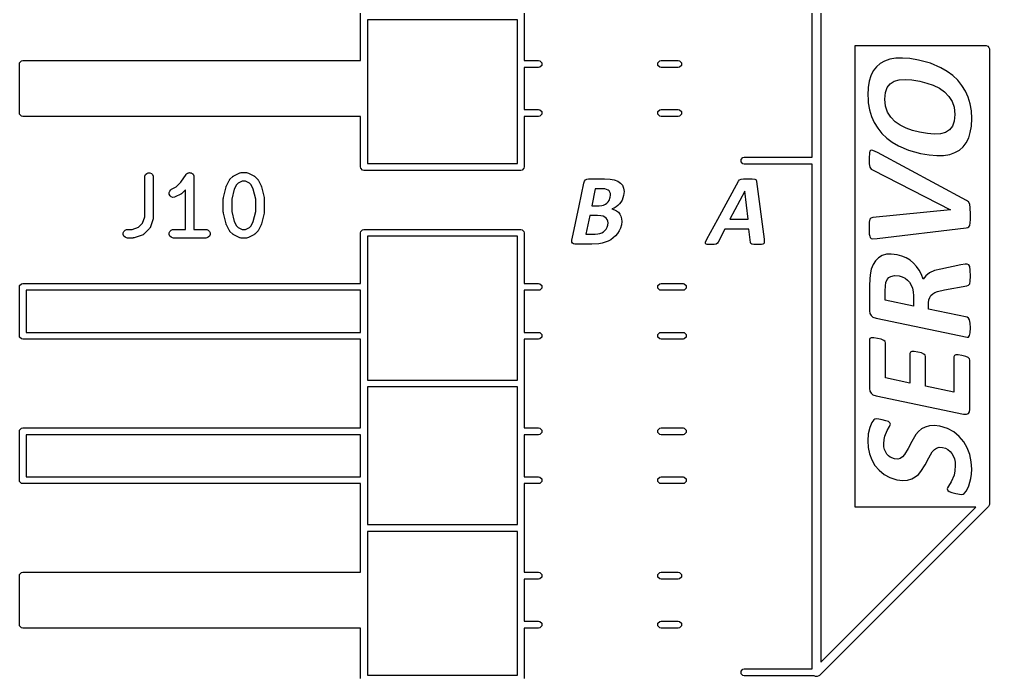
# Model space of a CAD drawing. Extents: x 34.8 to 94.5, y -157.8 to -74.1.
# Drawn here: x 34.81 to 51.88, y -134.36 to -122.78 of the extents above; entities that cross this region are included whole.
import ezdxf

# ---------------------------------------------------------------- set-up
doc = ezdxf.new("R2010")
doc.units = 0
doc.layers.add('BLACK', color=7, linetype='CONTINUOUS')

msp = doc.modelspace()

# ---------------------------------------------------------------- linework, layer by layer
at = {"layer": 'BLACK', "linetype": 'CONTINUOUS'}
for p, q in [((48.755, -125.21), (48.755, -118)), ((48.905, -118), (48.905, -134.088934)), ((40.81, -123.51), (40.81, -121.95)), ((43.69, -121.95), (43.69, -123.51)), ((40.93, -122.79), (40.93, -125.32)), ((43.57, -122.79), (40.93, -122.79)), ((43.57, -125.32), (43.57, -122.79)), ((49.51015, -131.361212), (49.51015, -123.242005)), ((49.51015, -123.242005), (51.783485, -123.242005)), ((51.783485, -123.242005), (51.783485, -123.24722)), ((51.783485, -123.24722), (51.785368, -123.246441)), ((51.785368, -123.246441), (51.814632, -123.246441)), ((51.814632, -123.246441), (51.841668, -123.25764)), ((51.841668, -123.25764), (51.86236, -123.278332)), ((51.86236, -123.278332), (51.873559, -123.305368)), ((51.873559, -123.305368), (51.875, -123.32)), ((51.875, -123.32), (51.875, -131.3)), ((34.81, -123.57), (34.814567, -123.547039)), ((34.814567, -123.547039), (34.847039, -123.514567)), ((34.847039, -123.514567), (34.87, -123.51)), ((34.87, -123.51), (40.81, -123.51)), ((43.69, -123.51), (43.942642, -123.51)), ((43.942642, -123.51), (43.965603, -123.514567)), ((43.965603, -123.514567), (43.998075, -123.547039)), ((43.998075, -123.547039), (43.998075, -123.592961)), ((46.041925, -123.547039), (46.074397, -123.514567)), ((46.041925, -123.592961), (46.041925, -123.547039)), ((46.074397, -123.514567), (46.097358, -123.51)), ((46.097358, -123.51), (46.4, -123.51)), ((46.4, -123.51), (46.422961, -123.514567)), ((46.422961, -123.514567), (46.455433, -123.547039)), ((46.455433, -123.547039), (46.455433, -123.592961)), ((50.026457, -123.518774), (49.949382, -123.562577)), ((50.118548, -123.48695), (50.026457, -123.518774)), ((50.228551, -123.468177), (50.118548, -123.48695)), ((50.340619, -123.464227), (50.228551, -123.468177)), ((50.472184, -123.473859), (50.340619, -123.464227)), ((50.626301, -123.499562), (50.472184, -123.473859)), ((50.837947, -123.557391), (50.626301, -123.499562)), ((34.81, -124.43), (34.81, -123.57)), ((43.942642, -123.63), (43.69, -123.63)), ((43.69, -123.63), (43.69, -124.37)), ((43.965603, -123.625433), (43.942642, -123.63)), ((43.998075, -123.592961), (43.965603, -123.625433)), ((46.074397, -123.625433), (46.041925, -123.592961)), ((46.097358, -123.63), (46.074397, -123.625433)), ((46.4, -123.63), (46.097358, -123.63)), ((46.422961, -123.625433), (46.4, -123.63)), ((46.455433, -123.592961), (46.422961, -123.625433)), ((49.828423, -123.692216), (49.785617, -123.779831)), ((49.882867, -123.620485), (49.828423, -123.692216)), ((49.949382, -123.562577), (49.882867, -123.620485)), ((51.01941, -123.634751), (50.837947, -123.557391)), ((51.130774, -123.700101), (51.01941, -123.634751)), ((51.228448, -123.77347), (51.130774, -123.700101)), ((49.757146, -123.87413), (49.738883, -123.985127)), ((49.785617, -123.779831), (49.757146, -123.87413)), ((50.127114, -123.918731), (50.198876, -123.873742)), ((50.198876, -123.873742), (50.284842, -123.848941)), ((50.284842, -123.848941), (50.393538, -123.841502)), ((50.393538, -123.841502), (50.509847, -123.84991)), ((50.509847, -123.84991), (50.646085, -123.872521)), ((50.646085, -123.872521), (50.770105, -123.903949)), ((51.3136, -123.854936), (51.228448, -123.77347)), ((51.387693, -123.946208), (51.3136, -123.854936)), ((49.738883, -123.985127), (49.732372, -124.115543)), ((50.041563, -124.068965), (50.073702, -123.984629)), ((50.073702, -123.984629), (50.127114, -123.918731)), ((50.770105, -123.903949), (50.885076, -123.944329)), ((50.885076, -123.944329), (50.99156, -123.996744)), ((50.99156, -123.996744), (51.081814, -124.06071)), ((51.081814, -124.06071), (51.157484, -124.138332)), ((51.448985, -124.045778), (51.387693, -123.946208)), ((51.497882, -124.1545), (51.448985, -124.045778)), ((49.732372, -124.115543), (49.736411, -124.189182)), ((49.736411, -124.189182), (49.739836, -124.251629)), ((50.029371, -124.189182), (50.041563, -124.068965)), ((50.042342, -124.313303), (50.029371, -124.189182)), ((51.157484, -124.138332), (51.215293, -124.228749)), ((51.215293, -124.228749), (51.251468, -124.331398)), ((51.532539, -124.268631), (51.497882, -124.1545)), ((43.69, -124.37), (43.942642, -124.37)), ((43.942642, -124.37), (43.965603, -124.374567)), ((43.965603, -124.374567), (43.998075, -124.407039)), ((46.041925, -124.407039), (46.074397, -124.374567)), ((46.074397, -124.374567), (46.097358, -124.37)), ((46.097358, -124.37), (46.4, -124.37)), ((46.4, -124.37), (46.422961, -124.374567)), ((46.422961, -124.374567), (46.455433, -124.407039)), ((49.739836, -124.251629), (49.7615, -124.376118)), ((49.7615, -124.376118), (49.796608, -124.490456)), ((50.079075, -124.416206), (50.042342, -124.313303)), ((51.251468, -124.331398), (51.264263, -124.455529)), ((51.553907, -124.392609), (51.532539, -124.268631)), ((51.561263, -124.527825), (51.553907, -124.392609)), ((34.814567, -124.452961), (34.81, -124.43)), ((34.847039, -124.485433), (34.814567, -124.452961)), ((34.87, -124.49), (34.847039, -124.485433)), ((40.81, -124.49), (34.87, -124.49)), ((40.81, -125.38), (40.81, -124.49)), ((43.942642, -124.49), (43.69, -124.49)), ((43.69, -124.49), (43.69, -125.38)), ((43.965603, -124.485433), (43.942642, -124.49)), ((43.998075, -124.452961), (43.965603, -124.485433)), ((43.998075, -124.407039), (43.998075, -124.452961)), ((46.041925, -124.452961), (46.041925, -124.407039)), ((46.074397, -124.485433), (46.041925, -124.452961)), ((46.097358, -124.49), (46.074397, -124.485433)), ((46.4, -124.49), (46.097358, -124.49)), ((46.422961, -124.485433), (46.4, -124.49)), ((46.455433, -124.452961), (46.422961, -124.485433)), ((46.455433, -124.407039), (46.455433, -124.452961)), ((49.796608, -124.490456), (49.84581, -124.599227)), ((50.137121, -124.5068), (50.079075, -124.416206)), ((50.211821, -124.584123), (50.137121, -124.5068)), ((51.264263, -124.455529), (51.252427, -124.577101)), ((51.554618, -124.66191), (51.561263, -124.527825)), ((49.84581, -124.599227), (49.907114, -124.698758)), ((49.907114, -124.698758), (49.980889, -124.789897)), ((50.300728, -124.647685), (50.211821, -124.584123)), ((50.405872, -124.699894), (50.300728, -124.647685)), ((50.519225, -124.739891), (50.405872, -124.699894)), ((50.640711, -124.770724), (50.519225, -124.739891)), ((51.168881, -124.727597), (51.096835, -124.772068)), ((51.221399, -124.661792), (51.168881, -124.727597)), ((51.252427, -124.577101), (51.221399, -124.661792)), ((51.53609, -124.774562), (51.554618, -124.66191)), ((49.980889, -124.789897), (50.065452, -124.871335)), ((50.065452, -124.871335), (50.162208, -124.944533)), ((50.78198, -124.794425), (50.640711, -124.770724)), ((50.900097, -124.803331), (50.78198, -124.794425)), ((51.010126, -124.796196), (50.900097, -124.803331)), ((51.096835, -124.772068), (51.010126, -124.796196)), ((51.464161, -124.956346), (51.507407, -124.86891)), ((51.507407, -124.86891), (51.53609, -124.774562)), ((49.797103, -125.085779), (49.779755, -125.090194)), ((49.824085, -125.091415), (49.797103, -125.085779)), ((50.162208, -124.944533), (50.272271, -125.009594)), ((50.272271, -125.009594), (50.451227, -125.086462)), ((51.265845, -125.128259), (51.342909, -125.085187)), ((51.342909, -125.085187), (51.409469, -125.027745)), ((51.409469, -125.027745), (51.464161, -124.956346)), ((47.504567, -125.247039), (47.537039, -125.214567)), ((47.504567, -125.292961), (47.504567, -125.247039)), ((47.537039, -125.214567), (47.56, -125.21)), ((47.56, -125.21), (48.755, -125.21)), ((49.759972, -125.132936), (49.755819, -125.227581)), ((49.755819, -125.227581), (49.758628, -125.326987)), ((49.767776, -125.103845), (49.759972, -125.132936)), ((49.779755, -125.090194), (49.767776, -125.103845)), ((49.900411, -125.12793), (49.824085, -125.091415)), ((51.466863, -125.96959), (49.900411, -125.12793)), ((50.451227, -125.086462), (50.657686, -125.143195)), ((50.657686, -125.143195), (50.814727, -125.169559)), ((50.814727, -125.169559), (50.948377, -125.179998)), ((50.948377, -125.179998), (51.061786, -125.177022)), ((51.061786, -125.177022), (51.173169, -125.15927)), ((51.173169, -125.15927), (51.265845, -125.128259)), ((40.814567, -125.402961), (40.81, -125.38)), ((40.847039, -125.435433), (40.814567, -125.402961)), ((40.93, -125.32), (43.57, -125.32)), ((43.685433, -125.402961), (43.652961, -125.435433)), ((43.69, -125.38), (43.685433, -125.402961)), ((47.537039, -125.325433), (47.504567, -125.292961)), ((47.56, -125.33), (47.537039, -125.325433)), ((48.755, -125.33), (47.56, -125.33)), ((48.755, -134.21), (48.755, -125.33)), ((49.758628, -125.326987), (49.769497, -125.384751)), ((49.769497, -125.384751), (49.791967, -125.416869)), ((49.791967, -125.416869), (49.829459, -125.437996)), ((37.015476, -125.554819), (37.016917, -125.540187)), ((37.015476, -126.256934), (37.015476, -125.554819)), ((37.016917, -125.540187), (37.028116, -125.513151)), ((37.028116, -125.513151), (37.048808, -125.492459)), ((37.048808, -125.492459), (37.075844, -125.48126)), ((37.075844, -125.48126), (37.105108, -125.48126)), ((37.105108, -125.48126), (37.132144, -125.492459)), ((37.132144, -125.492459), (37.152836, -125.513151)), ((37.152836, -125.513151), (37.164035, -125.540187)), ((37.164035, -125.540187), (37.165476, -125.554819)), ((37.165476, -125.554819), (37.165476, -126.269104)), ((37.651238, -125.649896), (37.742358, -125.513216)), ((37.742358, -125.513216), (37.742392, -125.513173)), ((37.742392, -125.513173), (37.742402, -125.513151)), ((37.742402, -125.513151), (37.742453, -125.513099)), ((37.742453, -125.513099), (37.751674, -125.501841)), ((37.751674, -125.501841), (37.757843, -125.497709)), ((37.757843, -125.497709), (37.763094, -125.492459)), ((37.763094, -125.492459), (37.769883, -125.489646)), ((37.769883, -125.489646), (37.775989, -125.485558)), ((37.775989, -125.485558), (37.783269, -125.484101)), ((37.783269, -125.484101), (37.79013, -125.48126)), ((37.79013, -125.48126), (37.797478, -125.48126)), ((37.797478, -125.48126), (37.804683, -125.479819)), ((37.804683, -125.479819), (37.811967, -125.48126)), ((37.811967, -125.48126), (37.819394, -125.48126)), ((37.819394, -125.48126), (37.826182, -125.484072)), ((37.826182, -125.484072), (37.833391, -125.485498)), ((37.833391, -125.485498), (37.83957, -125.489617)), ((37.83957, -125.489617), (37.84643, -125.492459)), ((37.84643, -125.492459), (37.851623, -125.497652)), ((37.851623, -125.497652), (37.85774, -125.50173)), ((37.85774, -125.50173), (37.861873, -125.507902)), ((37.861873, -125.507902), (37.867122, -125.513151)), ((37.867122, -125.513151), (37.869933, -125.519938)), ((37.869933, -125.519938), (37.874023, -125.526045)), ((37.874023, -125.526045), (37.875479, -125.533326)), ((37.875479, -125.533326), (37.878321, -125.540187)), ((37.878321, -125.540187), (37.879746, -125.554663)), ((37.879746, -125.554663), (37.879762, -125.55474)), ((37.879762, -125.55474), (37.879756, -125.554766)), ((37.879756, -125.554766), (37.879762, -125.554819)), ((37.879762, -125.554819), (37.879762, -126.479819)), ((38.508915, -125.602773), (38.513634, -125.597024)), ((38.513634, -125.597024), (38.561253, -125.549405)), ((38.561253, -125.549405), (38.567002, -125.544686)), ((38.567002, -125.544686), (38.568302, -125.543188)), ((38.568302, -125.543188), (38.570561, -125.541766)), ((38.570561, -125.541766), (38.572618, -125.540078)), ((38.572618, -125.540078), (38.574445, -125.53932)), ((38.574445, -125.53932), (38.580745, -125.535356)), ((38.580745, -125.535356), (38.675983, -125.487737)), ((38.675983, -125.487737), (38.689714, -125.482482)), ((38.689714, -125.482482), (38.692403, -125.48229)), ((38.692403, -125.48229), (38.694892, -125.48126)), ((38.694892, -125.48126), (38.709524, -125.479819)), ((38.709524, -125.479819), (38.804762, -125.479819)), ((38.804762, -125.479819), (38.819394, -125.48126)), ((38.819394, -125.48126), (38.821883, -125.482291)), ((38.821883, -125.482291), (38.824571, -125.482482)), ((38.824571, -125.482482), (38.838303, -125.487737)), ((38.838303, -125.487737), (38.933541, -125.535356)), ((38.933541, -125.535356), (38.93984, -125.53932)), ((38.93984, -125.53932), (38.941668, -125.540078)), ((38.941668, -125.540078), (38.943724, -125.541766)), ((38.943724, -125.541766), (38.945984, -125.543188)), ((38.945984, -125.543188), (38.947283, -125.544686)), ((38.947283, -125.544686), (38.953033, -125.549405)), ((38.953033, -125.549405), (39.000652, -125.597024)), ((39.000652, -125.597024), (39.00537, -125.602773)), ((40.87, -125.44), (40.847039, -125.435433)), ((43.63, -125.44), (40.87, -125.44)), ((43.652961, -125.435433), (43.63, -125.44)), ((44.767119, -125.608667), (44.791698, -125.595679)), ((44.791698, -125.595679), (44.818954, -125.591363)), ((44.818954, -125.591363), (45.101305, -125.591363)), ((45.101305, -125.591363), (45.200163, -125.596274)), ((45.200163, -125.596274), (45.272604, -125.609144)), ((47.478426, -125.608032), (47.50351, -125.593823)), ((47.50351, -125.593823), (47.546851, -125.587632)), ((47.546851, -125.587632), (47.618451, -125.586282)), ((47.618451, -125.586282), (47.699735, -125.587632)), ((47.699735, -125.587632), (47.745774, -125.593903)), ((47.745774, -125.593903), (47.759705, -125.600378)), ((49.829459, -125.437996), (51.184396, -126.132622)), ((37.485507, -125.773451), (37.569859, -125.731275)), ((37.569859, -125.731275), (37.651238, -125.649896)), ((38.398668, -125.917581), (38.446287, -125.727105)), ((38.446287, -125.727105), (38.446672, -125.726025)), ((38.446672, -125.726025), (38.446711, -125.725486)), ((38.446711, -125.725486), (38.449038, -125.719404)), ((38.449038, -125.719404), (38.451234, -125.713259)), ((38.451234, -125.713259), (38.451556, -125.712823)), ((38.451556, -125.712823), (38.451966, -125.711754)), ((38.451966, -125.711754), (38.499585, -125.616516)), ((38.499585, -125.616516), (38.503549, -125.610216)), ((38.503549, -125.610216), (38.504307, -125.608389)), ((38.504307, -125.608389), (38.505995, -125.606332)), ((38.505995, -125.606332), (38.507417, -125.604073)), ((38.507417, -125.604073), (38.508915, -125.602773)), ((38.628306, -125.694484), (38.589812, -125.771471)), ((38.658713, -125.664077), (38.628306, -125.694484)), ((38.727229, -125.629819), (38.658713, -125.664077)), ((38.787057, -125.629819), (38.727229, -125.629819)), ((38.855573, -125.664077), (38.787057, -125.629819)), ((38.88598, -125.694484), (38.855573, -125.664077)), ((38.924473, -125.771471), (38.88598, -125.694484)), ((39.00537, -125.602773), (39.006869, -125.604073)), ((39.006869, -125.604073), (39.00829, -125.606332)), ((39.00829, -125.606332), (39.009979, -125.608389)), ((39.009979, -125.608389), (39.010736, -125.610216)), ((39.010736, -125.610216), (39.014701, -125.616516)), ((39.014701, -125.616516), (39.06232, -125.711754)), ((39.06232, -125.711754), (39.062729, -125.712823)), ((39.062729, -125.712823), (39.063052, -125.713259)), ((39.063052, -125.713259), (39.065244, -125.719395)), ((39.065244, -125.719395), (39.067575, -125.725485)), ((39.067575, -125.725485), (39.067613, -125.726025)), ((39.067613, -125.726025), (39.067999, -125.727105)), ((39.067999, -125.727105), (39.115618, -125.917581)), ((44.653019, -126.063826), (44.735923, -125.665026)), ((44.735923, -125.665026), (44.748439, -125.630225)), ((44.748439, -125.630225), (44.767119, -125.608667)), ((44.939451, -125.764091), (44.877139, -126.063826)), ((45.055027, -125.764091), (44.939451, -125.764091)), ((45.104993, -125.766908), (45.055027, -125.764091)), ((45.137581, -125.773934), (45.104993, -125.766908)), ((45.272604, -125.609144), (45.335679, -125.632246)), ((45.335679, -125.632246), (45.382227, -125.662804)), ((45.382227, -125.662804), (45.416993, -125.70335)), ((45.416993, -125.70335), (45.438427, -125.753851)), ((45.438427, -125.753851), (45.445517, -125.81133)), ((47.096468, -126.297518), (47.461201, -125.632402)), ((47.461201, -125.632402), (47.478426, -125.608032)), ((47.759705, -125.600378), (47.767127, -125.608509)), ((47.767127, -125.608509), (47.774192, -125.635101)), ((47.774192, -125.635101), (47.910089, -126.652341)), ((37.444637, -125.831152), (37.453891, -125.803391)), ((37.446711, -125.860342), (37.444637, -125.831152)), ((37.459798, -125.886517), (37.446711, -125.860342)), ((37.453891, -125.803391), (37.473064, -125.781283)), ((37.481906, -125.90569), (37.459798, -125.886517)), ((37.473064, -125.781283), (37.485507, -125.773451)), ((37.509667, -125.914944), (37.481906, -125.90569)), ((37.538857, -125.91287), (37.509667, -125.914944)), ((37.552589, -125.907615), (37.538857, -125.91287)), ((37.647827, -125.859996), (37.552589, -125.907615)), ((37.654126, -125.856031), (37.647827, -125.859996)), ((37.655954, -125.855274), (37.654126, -125.856031)), ((37.65801, -125.853585), (37.655954, -125.855274)), ((37.66027, -125.852164), (37.65801, -125.853585)), ((37.661569, -125.850665), (37.66027, -125.852164)), ((37.667319, -125.845947), (37.661569, -125.850665)), ((37.729762, -125.783504), (37.667319, -125.845947)), ((37.729762, -126.479819), (37.729762, -125.783504)), ((38.396429, -125.935771), (38.39668, -125.933217)), ((38.396429, -126.173866), (38.396429, -125.935771)), ((38.396518, -125.932125), (38.397327, -125.926651)), ((38.39668, -125.933217), (38.396518, -125.932125)), ((38.397327, -125.926651), (38.39787, -125.921139)), ((38.39787, -125.921139), (38.398292, -125.920117)), ((38.398292, -125.920117), (38.398668, -125.917581)), ((38.589812, -125.771471), (38.546429, -125.945005)), ((38.967857, -125.945005), (38.924473, -125.771471)), ((39.115618, -125.917581), (39.115993, -125.920117)), ((39.115993, -125.920117), (39.116416, -125.921139)), ((39.116416, -125.921139), (39.116958, -125.926651)), ((39.116958, -125.926651), (39.117768, -125.932125)), ((39.117768, -125.932125), (39.117605, -125.933217)), ((39.117605, -125.933217), (39.117857, -125.935771)), ((39.117857, -125.935771), (39.117857, -126.173866)), ((45.164752, -125.786241), (45.137581, -125.773934)), ((45.184256, -125.802034), (45.164752, -125.786241)), ((45.181557, -125.969683), (45.203465, -125.910387)), ((45.198066, -125.822317), (45.184256, -125.802034)), ((45.206005, -125.847995), (45.198066, -125.822317)), ((45.203465, -125.910387), (45.207748, -125.87646)), ((45.207748, -125.87646), (45.206005, -125.847995)), ((45.426478, -125.924181), (45.410803, -125.962062)), ((45.437554, -125.883477), (45.426478, -125.924181)), ((45.445517, -125.81133), (45.437554, -125.883477)), ((47.568839, -125.808305), (47.308158, -126.297518)), ((47.569712, -125.808305), (47.568839, -125.808305)), ((47.626944, -126.297518), (47.569712, -125.808305)), ((38.546429, -125.945005), (38.546429, -126.164632)), ((38.967857, -126.164632), (38.967857, -125.945005)), ((44.549521, -126.561691), (44.653019, -126.063826)), ((44.877139, -126.063826), (45.00478, -126.063826)), ((45.00478, -126.063826), (45.051925, -126.06053)), ((45.051925, -126.06053), (45.086381, -126.05184)), ((45.086381, -126.05184), (45.116663, -126.0374)), ((45.116663, -126.0374), (45.142344, -126.018818)), ((45.142344, -126.018818), (45.164081, -125.996033)), ((45.164081, -125.996033), (45.181557, -125.969683)), ((45.271012, -126.103101), (45.232042, -126.119629)), ((45.30634, -126.082321), (45.271012, -126.103101)), ((45.338405, -126.057372), (45.30634, -126.082321)), ((45.36643, -126.029058), (45.338405, -126.057372)), ((45.390593, -125.99733), (45.36643, -126.029058)), ((45.410803, -125.962062), (45.390593, -125.99733)), ((51.504476, -125.994747), (51.466863, -125.96959)), ((51.526214, -126.03407), (51.504476, -125.994747)), ((51.535739, -126.101482), (51.526214, -126.03407)), ((51.537815, -126.210047), (51.535739, -126.101482)), ((36.977304, -126.371447), (37.015476, -126.256934)), ((37.164887, -126.278485), (37.164296, -126.281082)), ((37.165476, -126.269104), (37.164746, -126.27651)), ((37.164746, -126.27651), (37.164887, -126.278485)), ((38.39668, -126.176419), (38.396429, -126.173866)), ((38.396518, -126.177512), (38.39668, -126.176419)), ((38.397327, -126.182985), (38.396518, -126.177512)), ((38.39787, -126.188498), (38.397327, -126.182985)), ((38.398292, -126.189519), (38.39787, -126.188498)), ((38.398668, -126.192056), (38.398292, -126.189519)), ((38.446287, -126.382532), (38.398668, -126.192056)), ((38.546429, -126.164632), (38.589812, -126.338166)), ((38.924473, -126.338166), (38.967857, -126.164632)), ((39.115618, -126.192056), (39.067999, -126.382532)), ((39.115993, -126.189519), (39.115618, -126.192056)), ((39.116416, -126.188498), (39.115993, -126.189519)), ((39.116958, -126.182985), (39.116416, -126.188498)), ((39.117768, -126.177512), (39.116958, -126.182985)), ((39.117857, -126.173866), (39.117605, -126.176419)), ((39.117605, -126.176419), (39.117768, -126.177512)), ((44.84118, -126.236555), (44.773628, -126.561691)), ((44.97668, -126.236555), (44.84118, -126.236555)), ((45.035999, -126.239816), (44.97668, -126.236555)), ((45.075983, -126.248065), (45.035999, -126.239816)), ((45.109675, -126.262501), (45.075983, -126.248065)), ((45.133453, -126.280769), (45.109675, -126.262501)), ((45.150487, -126.30425), (45.133453, -126.280769)), ((45.232042, -126.119629), (45.275995, -126.132037)), ((45.275995, -126.132037), (45.313802, -126.150667)), ((45.313802, -126.150667), (45.346354, -126.176074)), ((45.346354, -126.176074), (45.372304, -126.207899)), ((45.372304, -126.207899), (45.390969, -126.245234)), ((45.390969, -126.245234), (45.402548, -126.289897)), ((49.788548, -126.278802), (49.768154, -126.300539)), ((49.82262, -126.271719), (49.788548, -126.278802)), ((51.184396, -126.133966), (49.82262, -126.271719)), ((51.184396, -126.132622), (51.184396, -126.133966)), ((51.537083, -126.301516), (51.537815, -126.210047)), ((36.792592, -126.479819), (36.907105, -126.441647)), ((36.907105, -126.441647), (36.977304, -126.371447)), ((37.106248, -126.451139), (37.105218, -126.453628)), ((37.108014, -126.449104), (37.106248, -126.451139)), ((37.114008, -126.435678), (37.108014, -126.449104)), ((37.161627, -126.292822), (37.114008, -126.435678)), ((37.163276, -126.285566), (37.161627, -126.292822)), ((37.164035, -126.283736), (37.163276, -126.285566)), ((37.164296, -126.281082), (37.164035, -126.283736)), ((38.446672, -126.383611), (38.446287, -126.382532)), ((38.446711, -126.384151), (38.446672, -126.383611)), ((38.449038, -126.390232), (38.446711, -126.384151)), ((38.451234, -126.396378), (38.449038, -126.390232)), ((38.451556, -126.396813), (38.451234, -126.396378)), ((38.451966, -126.397883), (38.451556, -126.396813)), ((38.499585, -126.493121), (38.451966, -126.397883)), ((38.589812, -126.338166), (38.628306, -126.415153)), ((38.628306, -126.415153), (38.658713, -126.445561)), ((38.658713, -126.445561), (38.727229, -126.479819)), ((38.787057, -126.479819), (38.855572, -126.445561)), ((38.855572, -126.445561), (38.885979, -126.415153)), ((38.885979, -126.415153), (38.924473, -126.338166)), ((39.06232, -126.397883), (39.014701, -126.493121)), ((39.062729, -126.396813), (39.06232, -126.397883)), ((39.063052, -126.396378), (39.062729, -126.396813)), ((39.065244, -126.390241), (39.063052, -126.396378)), ((39.067575, -126.384152), (39.065244, -126.390241)), ((39.067613, -126.383611), (39.067575, -126.384152)), ((39.067999, -126.382532), (39.067613, -126.383611)), ((45.131469, -126.471993), (45.14801, -126.440662)), ((45.14801, -126.440662), (45.159013, -126.404441)), ((45.16068, -126.333318), (45.150487, -126.30425)), ((45.159013, -126.404441), (45.163579, -126.365702)), ((45.163579, -126.365702), (45.16068, -126.333318)), ((45.397944, -126.395392), (45.381464, -126.454406)), ((45.40523, -126.338237), (45.397944, -126.395392)), ((45.402548, -126.289897), (45.40523, -126.338237)), ((46.90285, -126.650595), (47.096468, -126.297518)), ((47.308158, -126.297518), (47.626944, -126.297518)), ((49.758628, -126.352075), (49.755819, -126.447696)), ((49.755819, -126.447696), (49.759239, -126.560658)), ((49.768154, -126.300539), (49.758628, -126.352075)), ((49.897725, -126.640281), (51.462711, -126.450993)), ((51.462711, -126.450993), (51.492142, -126.445864)), ((51.492142, -126.445864), (51.511926, -126.432553)), ((51.511926, -126.432553), (51.525603, -126.407274)), ((51.525603, -126.407274), (51.533663, -126.36563)), ((51.533663, -126.36563), (51.537083, -126.301516)), ((36.635965, -126.540187), (36.647164, -126.513151)), ((36.635965, -126.569451), (36.635965, -126.540187)), ((36.647164, -126.596487), (36.635965, -126.569451)), ((36.647164, -126.513151), (36.667856, -126.492459)), ((36.667856, -126.617179), (36.647164, -126.596487)), ((36.667856, -126.492459), (36.694892, -126.48126)), ((36.694892, -126.628378), (36.667856, -126.617179)), ((36.694892, -126.48126), (36.709524, -126.479819)), ((36.709524, -126.479819), (36.792592, -126.479819)), ((36.971336, -126.578351), (36.828479, -126.62597)), ((36.984761, -126.572357), (36.971336, -126.578351)), ((36.986796, -126.570591), (36.984761, -126.572357)), ((36.989287, -126.56956), (36.986796, -126.570591)), ((37.000652, -126.560233), (36.989287, -126.56956)), ((37.095891, -126.464993), (37.000652, -126.560233)), ((37.105218, -126.453628), (37.095891, -126.464993)), ((37.445489, -126.540187), (37.456688, -126.513151)), ((37.445489, -126.569451), (37.445489, -126.540187)), ((37.456688, -126.596487), (37.445489, -126.569451)), ((37.456688, -126.513151), (37.47738, -126.492459)), ((37.47738, -126.617179), (37.456688, -126.596487)), ((37.47738, -126.492459), (37.504416, -126.48126)), ((37.504416, -126.628378), (37.47738, -126.617179)), ((37.504416, -126.48126), (37.519048, -126.479819)), ((37.519048, -126.479819), (37.729762, -126.479819)), ((37.879762, -126.479819), (38.090476, -126.479819)), ((38.090476, -126.479819), (38.105108, -126.48126)), ((38.105108, -126.48126), (38.132144, -126.492459)), ((38.132144, -126.617179), (38.105108, -126.628378)), ((38.132144, -126.492459), (38.152836, -126.513151)), ((38.152836, -126.596487), (38.132144, -126.617179)), ((38.152836, -126.513151), (38.164035, -126.540187)), ((38.164035, -126.569451), (38.152836, -126.596487)), ((38.164035, -126.540187), (38.164035, -126.569451)), ((38.503548, -126.499417), (38.499585, -126.493121)), ((38.504306, -126.501247), (38.503548, -126.499417)), ((38.505995, -126.503305), (38.504306, -126.501247)), ((38.507417, -126.505564), (38.505995, -126.503305)), ((38.508915, -126.506863), (38.507417, -126.505564)), ((38.513633, -126.512612), (38.508915, -126.506863)), ((38.561252, -126.560232), (38.513633, -126.512612)), ((38.567001, -126.56495), (38.561252, -126.560232)), ((38.568302, -126.56645), (38.567001, -126.56495)), ((38.570561, -126.567872), (38.568302, -126.56645)), ((38.572618, -126.56956), (38.570561, -126.567872)), ((38.574445, -126.570317), (38.572618, -126.56956)), ((38.580745, -126.574282), (38.574445, -126.570317)), ((38.675983, -126.621901), (38.580745, -126.574282)), ((38.689714, -126.627156), (38.675983, -126.621901)), ((38.727229, -126.479819), (38.787057, -126.479819)), ((38.838303, -126.621901), (38.824571, -126.627156)), ((38.933541, -126.574282), (38.838303, -126.621901)), ((38.93984, -126.570317), (38.933541, -126.574282)), ((38.941668, -126.56956), (38.93984, -126.570317)), ((38.943724, -126.567872), (38.941668, -126.56956)), ((38.945984, -126.56645), (38.943724, -126.567872)), ((38.947284, -126.56495), (38.945984, -126.56645)), ((38.953034, -126.560232), (38.947284, -126.56495)), ((39.000652, -126.512613), (38.953034, -126.560232)), ((39.00537, -126.506863), (39.000652, -126.512613)), ((39.006869, -126.505564), (39.00537, -126.506863)), ((39.00829, -126.503305), (39.006869, -126.505564)), ((39.00998, -126.501247), (39.00829, -126.503305)), ((39.010737, -126.499417), (39.00998, -126.501247)), ((39.014701, -126.493121), (39.010737, -126.499417)), ((40.81, -126.54), (40.814567, -126.517039)), ((40.81, -127.43), (40.81, -126.54)), ((40.814567, -126.517039), (40.847039, -126.484567)), ((40.847039, -126.484567), (40.87, -126.48)), ((40.87, -126.48), (43.63, -126.48)), ((40.93, -126.6), (40.93, -129.13)), ((43.57, -126.6), (40.93, -126.6)), ((43.57, -129.13), (43.57, -126.6)), ((43.63, -126.48), (43.652961, -126.484567)), ((43.652961, -126.484567), (43.685433, -126.517039)), ((43.685433, -126.517039), (43.69, -126.54)), ((43.69, -126.54), (43.69, -127.43)), ((44.527871, -126.665836), (44.549521, -126.561691)), ((44.773628, -126.561691), (44.938737, -126.561691)), ((44.938737, -126.561691), (44.984684, -126.558962)), ((44.984684, -126.558962), (45.021132, -126.55153)), ((45.021132, -126.55153), (45.054348, -126.538855)), ((45.054348, -126.538855), (45.083841, -126.521525)), ((45.083841, -126.521525), (45.109665, -126.499277)), ((45.109665, -126.499277), (45.131469, -126.471993)), ((45.294592, -126.594077), (45.255312, -126.629499)), ((45.328861, -126.553343), (45.294592, -126.594077)), ((45.358413, -126.506284), (45.328861, -126.553343)), ((45.381464, -126.454406), (45.358413, -126.506284)), ((47.220762, -126.475326), (47.102408, -126.702033)), ((47.642979, -126.475326), (47.220762, -126.475326)), ((47.670126, -126.708224), (47.642979, -126.475326)), ((49.759239, -126.560658), (49.766003, -126.598236)), ((49.766003, -126.598236), (49.776946, -126.621108)), ((49.776946, -126.621108), (49.794357, -126.636273)), ((36.709524, -126.629819), (36.694892, -126.628378)), ((36.804762, -126.629819), (36.709524, -126.629819)), ((36.812167, -126.629089), (36.804762, -126.629819)), ((36.814142, -126.62923), (36.812167, -126.629089)), ((36.816739, -126.628639), (36.814142, -126.62923)), ((36.819394, -126.628378), (36.816739, -126.628639)), ((36.821225, -126.627619), (36.819394, -126.628378)), ((36.828479, -126.62597), (36.821225, -126.627619)), ((37.519048, -126.629819), (37.504416, -126.628378)), ((38.090476, -126.629819), (37.519048, -126.629819)), ((38.105108, -126.628378), (38.090476, -126.629819)), ((38.692403, -126.627347), (38.689714, -126.627156)), ((38.694892, -126.628378), (38.692403, -126.627347)), ((38.709524, -126.629819), (38.694892, -126.628378)), ((38.804762, -126.629819), (38.709524, -126.629819)), ((38.819394, -126.628378), (38.804762, -126.629819)), ((38.821883, -126.627346), (38.819394, -126.628378)), ((38.824571, -126.627156), (38.821883, -126.627346)), ((44.526084, -126.701481), (44.527871, -126.665836)), ((44.53565, -126.722195), (44.526084, -126.701481)), ((44.554207, -126.734947), (44.53565, -126.722195)), ((44.580261, -126.7395), (44.554207, -126.734947)), ((44.879044, -126.7395), (44.580261, -126.7395)), ((45.003748, -126.731085), (44.879044, -126.7395)), ((45.059781, -126.720285), (45.003748, -126.731085)), ((45.112973, -126.70497), (45.059781, -126.720285)), ((45.163962, -126.684682), (45.112973, -126.70497)), ((45.211403, -126.659724), (45.163962, -126.684682)), ((45.255312, -126.629499), (45.211403, -126.659724)), ((46.876294, -126.717713), (46.879512, -126.700286)), ((46.879592, -126.729101), (46.876294, -126.717713)), ((46.879512, -126.700286), (46.90285, -126.650595)), ((46.888875, -126.736835), (46.879592, -126.729101)), ((46.908168, -126.741881), (46.888875, -126.736835)), ((46.970242, -126.74458), (46.908168, -126.741881)), ((47.030888, -126.742754), (46.970242, -126.74458)), ((47.067958, -126.736166), (47.030888, -126.742754)), ((47.088993, -126.72283), (47.067958, -126.736166)), ((47.102408, -126.702033), (47.088993, -126.72283)), ((47.674968, -126.726878), (47.670126, -126.708224)), ((47.690844, -126.737912), (47.674968, -126.726878)), ((47.727517, -126.74323), (47.690844, -126.737912)), ((47.796339, -126.74458), (47.727517, -126.74323)), ((47.863573, -126.742357), (47.796339, -126.74458)), ((47.886264, -126.737962), (47.863573, -126.742357)), ((47.899849, -126.730847), (47.886264, -126.737962)), ((47.908649, -126.719585), (47.899849, -126.730847)), ((47.912629, -126.702906), (47.908649, -126.719585)), ((47.910089, -126.652341), (47.912629, -126.702906)), ((49.794357, -126.636273), (49.819933, -126.643456)), ((49.819933, -126.643456), (49.897725, -126.640281)), ((49.984564, -126.939125), (49.920806, -126.976604)), ((50.060879, -126.916886), (49.984564, -126.939125)), ((50.144517, -126.911756), (50.060879, -126.916886)), ((50.246381, -126.924702), (50.144517, -126.911756)), ((50.331872, -126.948092), (50.246381, -126.924702)), ((50.407581, -126.980267), (50.331872, -126.948092)), ((49.824818, -127.098359), (49.794153, -127.178438)), ((49.867906, -127.029041), (49.824818, -127.098359)), ((49.920806, -126.976604), (49.867906, -127.029041)), ((50.476718, -127.021941), (50.407581, -126.980267)), ((50.537519, -127.07198), (50.476718, -127.021941)), ((50.590514, -127.130448), (50.537519, -127.07198)), ((50.636681, -127.198254), (50.590514, -127.130448)), ((51.369288, -127.102022), (51.019898, -127.175173)), ((51.445369, -127.091154), (51.369288, -127.102022)), ((51.482983, -127.092253), (51.445369, -127.091154)), ((51.508384, -127.102877), (51.482983, -127.092253)), ((51.525481, -127.13182), (51.508384, -127.102877)), ((51.535006, -127.192636), (51.525481, -127.13182)), ((49.773161, -127.275313), (49.766444, -127.354081)), ((49.794153, -127.178438), (49.773161, -127.275313)), ((50.10204, -127.326685), (50.136716, -127.304133)), ((50.136716, -127.304133), (50.200567, -127.289079)), ((50.200567, -127.289079), (50.283872, -127.295951)), ((50.283872, -127.295951), (50.338883, -127.312125)), ((50.674445, -127.272619), (50.636681, -127.198254)), ((50.704703, -127.355424), (50.674445, -127.272619)), ((50.751353, -127.292288), (50.704703, -127.355424)), ((50.817787, -127.241973), (50.751353, -127.292288)), ((50.906814, -127.203627), (50.817787, -127.241973)), ((51.019898, -127.175173), (50.906814, -127.203627)), ((51.537815, -127.29876), (51.535006, -127.192636)), ((51.535006, -127.387786), (51.537815, -127.29876)), ((34.81, -127.49), (34.814567, -127.467039)), ((34.814567, -127.467039), (34.847039, -127.434567)), ((34.847039, -127.434567), (34.87, -127.43)), ((34.87, -127.43), (40.81, -127.43)), ((43.69, -127.43), (43.942642, -127.43)), ((43.942642, -127.43), (43.965603, -127.434567)), ((43.965603, -127.434567), (43.998075, -127.467039)), ((43.998075, -127.467039), (43.998075, -127.512961)), ((46.041925, -127.467039), (46.074397, -127.434567)), ((46.041925, -127.512961), (46.041925, -127.467039)), ((46.074397, -127.434567), (46.097358, -127.43)), ((46.097358, -127.43), (46.482642, -127.43)), ((46.482642, -127.43), (46.505603, -127.434567)), ((46.505603, -127.434567), (46.538075, -127.467039)), ((46.538075, -127.467039), (46.538075, -127.512961)), ((49.766444, -127.354081), (49.763635, -127.465822)), ((49.763635, -127.465822), (49.763635, -127.565473)), ((50.037187, -127.565473), (50.041339, -127.47205)), ((50.041339, -127.47205), (50.052208, -127.413432)), ((50.052208, -127.413432), (50.073899, -127.361969)), ((50.073899, -127.361969), (50.10204, -127.326685)), ((50.338883, -127.312125), (50.387554, -127.336251)), ((50.387554, -127.336251), (50.430511, -127.368504)), ((50.430511, -127.368504), (50.467299, -127.409036)), ((50.467299, -127.409036), (50.496525, -127.456465)), ((50.496525, -127.456465), (50.519078, -127.513205)), ((51.080471, -127.541904), (51.477365, -127.469241)), ((51.477365, -127.469241), (51.505575, -127.461792)), ((51.505575, -127.461792), (51.524748, -127.438467)), ((51.524748, -127.438467), (51.535006, -127.387786)), ((34.81, -128.35), (34.81, -127.49)), ((34.93, -127.55), (34.93, -128.29)), ((40.81, -127.55), (34.93, -127.55)), ((40.81, -128.29), (40.81, -127.55)), ((43.942642, -127.55), (43.69, -127.55)), ((43.69, -127.55), (43.69, -128.29)), ((43.965603, -127.545433), (43.942642, -127.55)), ((43.998075, -127.512961), (43.965603, -127.545433)), ((46.074397, -127.545433), (46.041925, -127.512961)), ((46.097358, -127.55), (46.074397, -127.545433)), ((46.482642, -127.55), (46.097358, -127.55)), ((46.505603, -127.545433), (46.482642, -127.55)), ((46.538075, -127.512961), (46.505603, -127.545433)), ((49.763635, -127.565473), (49.763635, -127.913519)), ((50.037187, -127.723132), (50.037187, -127.565473)), ((50.519078, -127.513205), (50.532605, -127.575286)), ((50.532605, -127.575286), (50.537397, -127.648027)), ((50.820963, -127.677581), (50.843072, -127.641952)), ((50.843072, -127.641952), (50.873841, -127.6131)), ((50.873841, -127.6131), (50.911877, -127.590694)), ((50.911877, -127.590694), (50.961036, -127.571823)), ((50.961036, -127.571823), (51.080471, -127.541904)), ((50.537397, -127.827057), (50.037187, -127.723132)), ((50.537397, -127.648027), (50.537397, -127.827057)), ((50.803133, -127.772835), (50.807903, -127.719297)), ((50.803133, -127.882378), (50.803133, -127.772835)), ((50.807903, -127.719297), (50.820963, -127.677581)), ((49.763635, -127.913519), (49.770275, -127.955452)), ((49.770275, -127.955452), (49.790258, -127.993264)), ((51.480174, -128.023062), (50.803133, -127.882378)), ((49.790258, -127.993264), (49.823423, -128.022004)), ((49.823423, -128.022004), (49.876964, -128.041258)), ((49.876964, -128.041258), (51.48054, -128.37465)), ((51.504842, -128.036862), (51.480174, -128.023062)), ((51.522794, -128.069346), (51.504842, -128.036862)), ((51.533663, -128.125033), (51.522794, -128.069346)), ((51.537815, -128.211495), (51.533663, -128.125033)), ((34.93, -128.29), (40.81, -128.29)), ((43.69, -128.29), (43.942642, -128.29)), ((43.942642, -128.29), (43.965603, -128.294567)), ((43.965603, -128.294567), (43.998075, -128.327039)), ((43.998075, -128.327039), (43.998075, -128.372961)), ((46.041925, -128.327039), (46.074397, -128.294567)), ((46.041925, -128.372961), (46.041925, -128.327039)), ((46.074397, -128.294567), (46.097358, -128.29)), ((46.097358, -128.29), (46.482642, -128.29)), ((46.482642, -128.29), (46.505603, -128.294567)), ((46.505603, -128.294567), (46.538075, -128.327039)), ((46.538075, -128.327039), (46.538075, -128.372961)), ((51.522794, -128.347417), (51.533663, -128.295515)), ((51.533663, -128.295515), (51.537815, -128.211495)), ((34.814567, -128.372961), (34.81, -128.35)), ((34.847039, -128.405433), (34.814567, -128.372961)), ((34.87, -128.41), (34.847039, -128.405433)), ((40.81, -128.41), (34.87, -128.41)), ((40.81, -129.97), (40.81, -128.41)), ((43.942642, -128.41), (43.69, -128.41)), ((43.69, -128.41), (43.69, -129.97)), ((43.965603, -128.405433), (43.942642, -128.41)), ((43.998075, -128.372961), (43.965603, -128.405433)), ((46.074397, -128.405433), (46.041925, -128.372961)), ((46.097358, -128.41), (46.074397, -128.405433)), ((46.482642, -128.41), (46.097358, -128.41)), ((46.505603, -128.405433), (46.482642, -128.41)), ((46.538075, -128.372961), (46.505603, -128.405433)), ((49.770474, -128.396021), (49.763635, -128.416049)), ((49.763635, -128.416049), (49.763635, -129.279325)), ((49.79441, -128.38503), (49.770474, -128.396021)), ((49.838129, -128.384053), (49.79441, -128.38503)), ((49.905662, -128.3948), (49.838129, -128.384053)), ((49.970631, -128.411652), (49.905662, -128.3948)), ((50.013618, -128.430581), (49.970631, -128.411652)), ((50.037554, -128.451586), (50.013618, -128.430581)), ((50.045003, -128.474545), (50.037554, -128.451586)), ((50.045003, -129.091869), (50.045003, -128.474545)), ((51.48054, -128.37465), (51.505087, -128.371719)), ((51.505087, -128.371719), (51.522794, -128.347417)), ((50.482442, -128.63831), (50.47487, -128.658704)), ((50.47487, -128.658704), (50.47487, -129.181262)), ((50.505523, -128.626464), (50.482442, -128.63831)), ((50.547777, -128.625243), (50.505523, -128.626464)), ((50.612379, -128.635257), (50.547777, -128.625243)), ((50.677714, -128.652232), (50.612379, -128.635257)), ((50.719235, -128.670794), (50.677714, -128.652232)), ((50.741706, -128.692165), (50.719235, -128.670794)), ((50.748422, -128.715491), (50.741706, -128.692165)), ((50.748422, -129.238048), (50.748422, -128.715491)), ((51.256203, -128.699004), (51.248632, -128.719398)), ((51.248632, -128.719398), (51.248632, -129.342096)), ((51.280017, -128.687158), (51.256203, -128.699004)), ((51.323126, -128.686059), (51.280017, -128.687158)), ((51.389316, -128.69644), (51.323126, -128.686059)), ((51.455628, -128.713659), (51.389316, -128.69644)), ((51.498614, -128.732588), (51.455628, -128.713659)), ((51.52255, -128.754325), (51.498614, -128.732588)), ((51.53, -128.777895), (51.52255, -128.754325)), ((51.53, -129.646544), (51.53, -128.777895)), ((40.93, -129.13), (43.57, -129.13)), ((50.47487, -129.181262), (50.045003, -129.091869)), ((40.93, -129.25), (40.93, -131.67)), ((43.57, -129.25), (40.93, -129.25)), ((43.57, -131.67), (43.57, -129.25)), ((49.763635, -129.279325), (49.770275, -129.321258)), ((49.770275, -129.321258), (49.790258, -129.35907)), ((51.248632, -129.342096), (50.748422, -129.238048)), ((49.790258, -129.35907), (49.823423, -129.38781)), ((49.823423, -129.38781), (49.876964, -129.407064)), ((49.876964, -129.407064), (51.416671, -129.727144)), ((51.503377, -129.715177), (51.522996, -129.686629)), ((51.522996, -129.686629), (51.53, -129.646544)), ((49.836297, -129.828749), (49.80308, -129.876621)), ((49.859256, -129.815438), (49.836297, -129.828749)), ((49.884658, -129.812752), (49.859256, -129.815438)), ((49.924469, -129.816293), (49.884658, -129.812752)), ((49.984064, -129.827406), (49.924469, -129.816293)), ((50.051353, -129.843526), (49.984064, -129.827406)), ((50.09666, -129.859524), (50.051353, -129.843526)), ((50.122794, -129.878209), (50.09666, -129.859524)), ((51.416671, -129.727144), (51.47151, -129.729895)), ((51.47151, -129.729895), (51.503377, -129.715177)), ((34.81, -130.03), (34.814567, -130.007039)), ((34.81, -130.89), (34.81, -130.03)), ((34.814567, -130.007039), (34.847039, -129.974567)), ((34.847039, -129.974567), (34.87, -129.97)), ((34.87, -129.97), (40.81, -129.97)), ((43.69, -129.97), (43.942642, -129.97)), ((43.942642, -129.97), (43.965603, -129.974567)), ((43.965603, -129.974567), (43.998075, -130.007039)), ((43.998075, -130.007039), (43.998075, -130.052961)), ((46.041925, -130.007039), (46.074397, -129.974567)), ((46.041925, -130.052961), (46.041925, -130.007039)), ((46.074397, -129.974567), (46.097358, -129.97)), ((46.097358, -129.97), (46.482642, -129.97)), ((46.482642, -129.97), (46.505603, -129.974567)), ((46.505603, -129.974567), (46.538075, -130.007039)), ((46.538075, -130.007039), (46.538075, -130.052961)), ((49.767055, -129.96406), (49.741775, -130.073725)), ((49.80308, -129.876621), (49.767055, -129.96406)), ((50.031814, -130.116712), (50.071748, -130.016694)), ((50.071748, -130.016694), (50.112414, -129.94623)), ((50.112414, -129.94623), (50.130976, -129.903244)), ((50.130976, -129.903244), (50.122794, -129.878209)), ((50.625113, -130.032386), (50.579284, -130.086181)), ((50.678935, -129.987874), (50.625113, -130.032386)), ((50.740997, -129.954335), (50.678935, -129.987874)), ((50.815467, -129.932064), (50.740997, -129.954335)), ((50.897207, -129.925663), (50.815467, -129.932064)), ((51.000359, -129.938415), (50.897207, -129.925663)), ((51.132659, -129.978955), (51.000359, -129.938415)), ((51.244724, -130.04002), (51.132659, -129.978955)), ((34.93, -130.09), (34.93, -130.83)), ((40.81, -130.09), (34.93, -130.09)), ((40.81, -130.83), (40.81, -130.09)), ((43.942642, -130.09), (43.69, -130.09)), ((43.69, -130.09), (43.69, -130.83)), ((43.965603, -130.085433), (43.942642, -130.09)), ((43.998075, -130.052961), (43.965603, -130.085433)), ((46.074397, -130.085433), (46.041925, -130.052961)), ((46.097358, -130.09), (46.074397, -130.085433)), ((46.482642, -130.09), (46.097358, -130.09)), ((46.505603, -130.085433), (46.482642, -130.09)), ((46.538075, -130.052961), (46.505603, -130.085433)), ((49.741775, -130.073725), (49.732372, -130.194747)), ((49.732372, -130.194747), (49.740246, -130.312276)), ((50.01374, -130.24787), (50.018488, -130.176682)), ((50.018488, -130.176682), (50.031814, -130.116712)), ((50.579284, -130.086181), (50.504912, -130.20696)), ((51.341435, -130.120242), (51.244724, -130.04002)), ((51.42009, -130.214165), (51.341435, -130.120242)), ((49.740246, -130.312276), (49.763757, -130.426412)), ((50.017476, -130.303538), (50.01374, -130.24787)), ((50.028028, -130.351063), (50.017476, -130.303538)), ((50.067229, -130.430686), (50.028028, -130.351063)), ((50.442875, -130.330302), (50.380104, -130.436914)), ((50.504912, -130.20696), (50.442875, -130.330302)), ((50.867247, -130.391241), (50.903705, -130.351557)), ((50.903705, -130.351557), (50.943695, -130.323585)), ((50.943695, -130.323585), (50.989443, -130.309463)), ((50.989443, -130.309463), (51.046765, -130.312839)), ((51.046765, -130.312839), (51.096564, -130.327973)), ((51.096564, -130.327973), (51.141043, -130.351185)), ((51.141043, -130.351185), (51.17991, -130.382145)), ((51.481376, -130.320615), (51.42009, -130.214165)), ((51.525847, -130.439234), (51.481376, -130.320615)), ((49.763757, -130.426412), (49.803457, -130.534429)), ((49.803457, -130.534429), (49.858646, -130.630599)), ((50.094879, -130.461474), (50.067229, -130.430686)), ((50.127435, -130.485885), (50.094879, -130.461474)), ((50.201929, -130.515438), (50.127435, -130.485885)), ((50.258118, -130.518833), (50.201929, -130.515438)), ((50.303656, -130.50518), (50.258118, -130.518833)), ((50.343515, -130.477542), (50.303656, -130.50518)), ((50.380104, -130.436914), (50.343515, -130.477542)), ((50.742438, -130.617165), (50.804476, -130.495166)), ((50.804476, -130.495166), (50.867247, -130.391241)), ((51.17991, -130.382145), (51.211995, -130.420061)), ((51.211995, -130.420061), (51.23715, -130.463978)), ((51.23715, -130.463978), (51.256448, -130.51556)), ((51.256448, -130.51556), (51.268042, -130.571103)), ((51.552346, -130.56457), (51.525847, -130.439234)), ((49.858646, -130.630599), (49.929866, -130.715167)), ((49.929866, -130.715167), (50.018381, -130.788013)), ((50.668066, -130.7366), (50.742438, -130.617165)), ((51.272079, -130.633652), (51.26619, -130.727411)), ((51.268042, -130.571103), (51.272079, -130.633652)), ((51.561263, -130.695201), (51.552346, -130.56457)), ((51.557464, -130.782642), (51.561263, -130.695201)), ((34.93, -130.83), (40.81, -130.83)), ((43.69, -130.83), (43.942642, -130.83)), ((43.942642, -130.83), (43.965603, -130.834567)), ((43.965603, -130.834567), (43.998075, -130.867039)), ((43.998075, -130.867039), (43.998075, -130.912961)), ((46.041925, -130.867039), (46.074397, -130.834567)), ((46.041925, -130.912961), (46.041925, -130.867039)), ((46.074397, -130.834567), (46.097358, -130.83)), ((46.097358, -130.83), (46.482642, -130.83)), ((46.482642, -130.83), (46.505603, -130.834567)), ((46.505603, -130.834567), (46.538075, -130.867039)), ((46.538075, -130.867039), (46.538075, -130.912961)), ((50.018381, -130.788013), (50.120757, -130.843553)), ((50.120757, -130.843553), (50.241496, -130.880459)), ((50.241496, -130.880459), (50.348339, -130.894006)), ((50.348339, -130.894006), (50.431273, -130.887909)), ((50.431273, -130.887909), (50.506321, -130.865873)), ((50.506321, -130.865873), (50.568415, -130.832954)), ((50.568415, -130.832954), (50.6223, -130.789173)), ((50.6223, -130.789173), (50.668066, -130.7366)), ((51.250219, -130.800836), (51.201737, -130.918439)), ((51.26619, -130.727411), (51.250219, -130.800836)), ((51.512048, -130.986949), (51.54673, -130.858599)), ((51.54673, -130.858599), (51.557464, -130.782642)), ((34.814567, -130.912961), (34.81, -130.89)), ((34.847039, -130.945433), (34.814567, -130.912961)), ((34.87, -130.95), (34.847039, -130.945433)), ((40.81, -130.95), (34.87, -130.95)), ((40.81, -132.51), (40.81, -130.95)), ((43.942642, -130.95), (43.69, -130.95)), ((43.69, -130.95), (43.69, -132.51)), ((43.965603, -130.945433), (43.942642, -130.95)), ((43.998075, -130.912961), (43.965603, -130.945433)), ((46.074397, -130.945433), (46.041925, -130.912961)), ((46.097358, -130.95), (46.074397, -130.945433)), ((46.482642, -130.95), (46.097358, -130.95)), ((46.505603, -130.945433), (46.482642, -130.95)), ((46.538075, -130.912961), (46.505603, -130.945433)), ((51.135946, -131.024787), (51.131395, -131.044102)), ((51.131395, -131.044102), (51.138967, -131.069137)), ((51.153377, -130.995864), (51.135946, -131.024787)), ((51.201737, -130.918439), (51.153377, -130.995864)), ((51.469305, -131.076342), (51.512048, -130.986949)), ((51.138967, -131.069137), (51.164368, -131.090386)), ((51.164368, -131.090386), (51.211018, -131.108704)), ((51.211018, -131.108704), (51.282337, -131.126167)), ((51.282337, -131.126167), (51.37918, -131.13899)), ((51.37918, -131.13899), (51.41005, -131.134858)), ((51.41005, -131.134858), (51.42986, -131.124824)), ((51.42986, -131.124824), (51.469305, -131.076342)), ((51.853033, -131.353033), (48.883033, -134.323033)), ((48.905, -134.088934), (51.632722, -131.361212)), ((51.632722, -131.361212), (49.51015, -131.361212)), ((51.86236, -131.341668), (51.853033, -131.353033)), ((51.873559, -131.314632), (51.86236, -131.341668)), ((51.875, -131.3), (51.873559, -131.314632)), ((40.93, -131.67), (43.57, -131.67)), ((40.93, -131.79), (40.93, -134.32)), ((43.57, -131.79), (40.93, -131.79)), ((43.57, -134.32), (43.57, -131.79)), ((34.81, -132.57), (34.814567, -132.547039)), ((34.81, -133.43), (34.81, -132.57)), ((34.814567, -132.547039), (34.847039, -132.514567)), ((34.847039, -132.514567), (34.87, -132.51)), ((34.87, -132.51), (40.81, -132.51)), ((43.69, -132.51), (43.942642, -132.51)), ((43.942642, -132.51), (43.965603, -132.514567)), ((43.965603, -132.514567), (43.998075, -132.547039)), ((43.998075, -132.592961), (43.965603, -132.625433)), ((43.998075, -132.547039), (43.998075, -132.592961)), ((46.041925, -132.547039), (46.074397, -132.514567)), ((46.041925, -132.592961), (46.041925, -132.547039)), ((46.074397, -132.625433), (46.041925, -132.592961)), ((46.074397, -132.514567), (46.097358, -132.51)), ((46.097358, -132.51), (46.4, -132.51)), ((46.4, -132.51), (46.422961, -132.514567)), ((46.422961, -132.514567), (46.455433, -132.547039)), ((46.455433, -132.592961), (46.422961, -132.625433)), ((46.455433, -132.547039), (46.455433, -132.592961)), ((43.942642, -132.63), (43.69, -132.63)), ((43.69, -132.63), (43.69, -133.37)), ((43.965603, -132.625433), (43.942642, -132.63)), ((46.097358, -132.63), (46.074397, -132.625433)), ((46.4, -132.63), (46.097358, -132.63)), ((46.422961, -132.625433), (46.4, -132.63)), ((34.814567, -133.452961), (34.81, -133.43)), ((43.69, -133.37), (43.942642, -133.37)), ((43.942642, -133.37), (43.965603, -133.374567)), ((43.965603, -133.374567), (43.998075, -133.407039)), ((43.998075, -133.407039), (43.998075, -133.452961)), ((46.041925, -133.407039), (46.074397, -133.374567)), ((46.041925, -133.452961), (46.041925, -133.407039)), ((46.074397, -133.374567), (46.097358, -133.37)), ((46.097358, -133.37), (46.4, -133.37)), ((46.4, -133.37), (46.422961, -133.374567)), ((46.422961, -133.374567), (46.455433, -133.407039)), ((46.455433, -133.407039), (46.455433, -133.452961)), ((34.847039, -133.485433), (34.814567, -133.452961)), ((34.87, -133.49), (34.847039, -133.485433)), ((40.81, -133.49), (34.87, -133.49)), ((40.81, -134.38), (40.81, -133.49)), ((43.942642, -133.49), (43.69, -133.49)), ((43.69, -133.49), (43.69, -134.38)), ((43.965603, -133.485433), (43.942642, -133.49)), ((43.998075, -133.452961), (43.965603, -133.485433)), ((46.074397, -133.485433), (46.041925, -133.452961)), ((46.097358, -133.49), (46.074397, -133.485433)), ((46.4, -133.49), (46.097358, -133.49)), ((46.422961, -133.485433), (46.4, -133.49)), ((46.455433, -133.452961), (46.422961, -133.485433)), ((47.504567, -134.247039), (47.537039, -134.214567)), ((47.504567, -134.292961), (47.504567, -134.247039)), ((47.537039, -134.325433), (47.504567, -134.292961)), ((47.537039, -134.214567), (47.56, -134.21)), ((47.56, -134.21), (48.755, -134.21)), ((40.93, -134.32), (43.57, -134.32)), ((47.56, -134.33), (47.537039, -134.325433)), ((48.785972, -134.33), (47.56, -134.33)), ((48.788332, -134.33236), (48.785972, -134.33)), ((48.815368, -134.343559), (48.788332, -134.33236)), ((48.815369, -134.343559), (48.815368, -134.343559)), ((48.844631, -134.343559), (48.815369, -134.343559)), ((48.844632, -134.343559), (48.844631, -134.343559)), ((48.871668, -134.33236), (48.844632, -134.343559)), ((48.883033, -134.323033), (48.871668, -134.33236))]:
    msp.add_line(p, q, dxfattribs=at)

doc.saveas('drawing.dxf')
